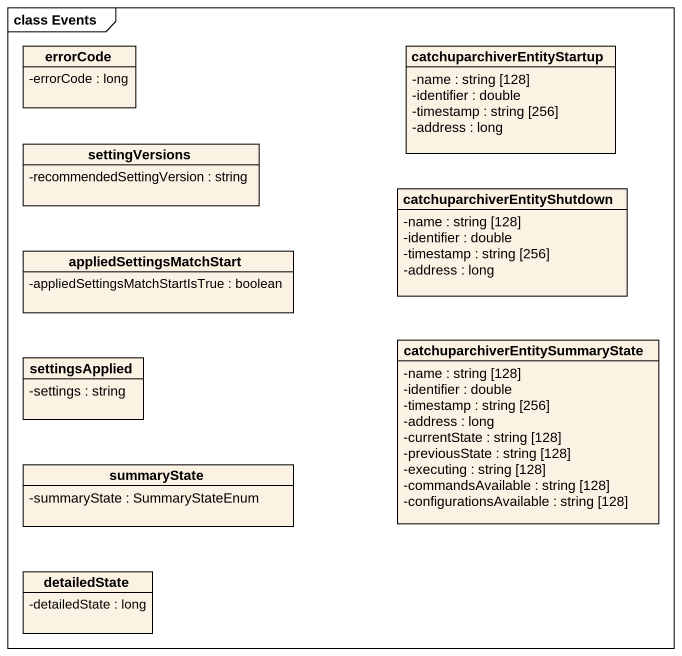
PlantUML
@startuml
mainframe class Events
hide circle
hide empty members
skinparam classAttributeIconSize 0
class errorCode {
  -errorCode : long
}
class catchuparchiverEntityStartup {
  -name : string [128]
  -identifier : double
  -timestamp : string [256]
  -address : long
}
class settingVersions {
  -recommendedSettingVersion : string
}
class "catchuparchiverEntityShutdown" as catchuparchiverEntityShutdow {
  -name : string [128]
  -identifier : double
  -timestamp : string [256]
  -address : long
}
class appliedSettingsMatchStart {
  -appliedSettingsMatchStartIsTrue : boolean
}
class settingsApplied {
  -settings : string
}
class "catchuparchiverEntitySummaryState" as catchuparchiverEntitySummary {
  -name : string [128]
  -identifier : double
  -timestamp : string [256]
  -address : long
  -currentState : string [128]
  -previousState : string [128]
  -executing : string [128]
  -commandsAvailable : string [128]
  -configurationsAvailable : string [128]
}
class summaryState {
  -summaryState : SummaryStateEnum
}
class detailedState {
  -detailedState : long
}
@enduml
